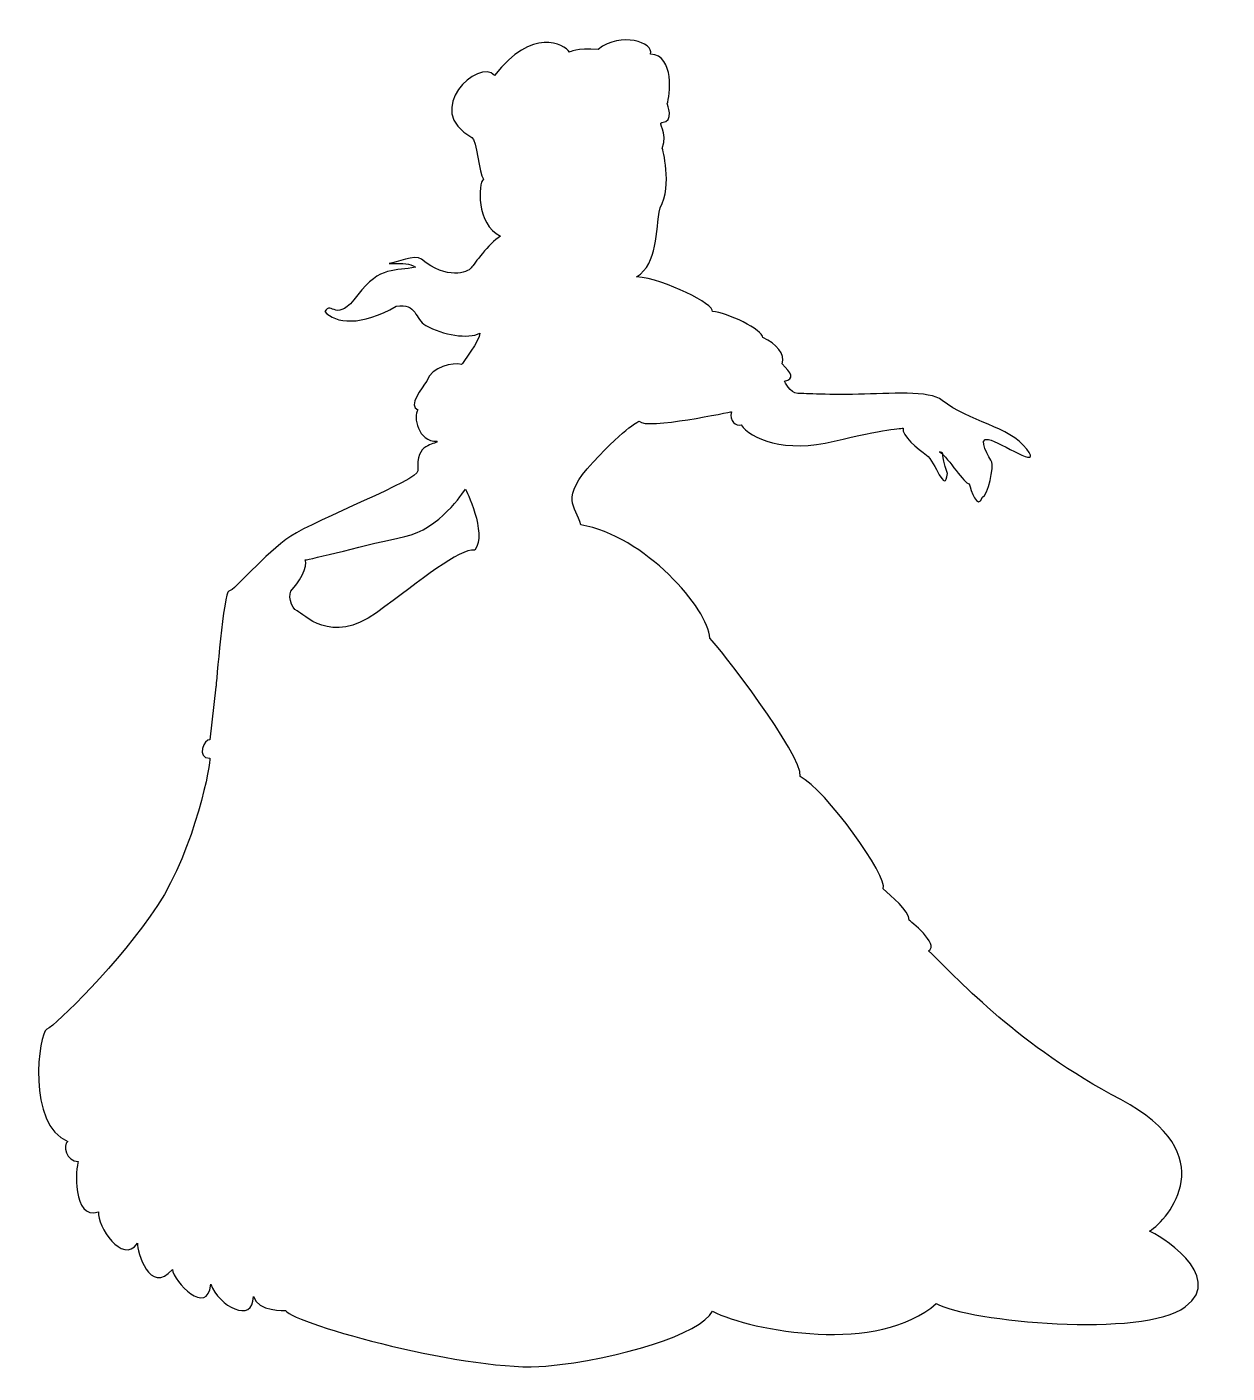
# Model space of a CAD drawing. Header units: centimetres. Extents: x -7.7 to 7.9, y -8.7 to 8.8.
import ezdxf

# ---------------------------------------------------------------- set-up
doc = ezdxf.new("R2010")
doc.units = ezdxf.units.CM
doc.header["$MEASUREMENT"] = 0
doc.layers.add('Camada 1', color=7, linetype='Continuous')

msp = doc.modelspace()

# ---------------------------------------------------------------- linework, layer by layer
at = {"layer": 'Camada 1'}
for points, knots in [([(-1.60729, 8.14427), (-1.1226, 8.77472), (-0.70265, 8.55406), (-0.63426, 8.44915), (-0.63426, 8.44915), (-0.63426, 8.44915), (-0.54536, 8.50577), (-0.26292, 8.48318), (-0.26292, 8.48318), (0.03082, 8.72041), (0.46323, 8.56994), (0.41597, 8.42291), (0.41597, 8.42291), (0.73104, 8.4019), (0.66801, 7.87681), (0.63126, 7.77704), (0.63126, 7.77704), (0.63126, 7.77704), (0.73103, 7.54074), (0.56178, 7.53421), (0.56178, 7.53421), (0.49989, 7.53183), (0.64732, 7.41406), (0.56824, 7.19941), (0.56824, 7.19941), (0.56824, 7.19941), (0.70477, 6.72681), (0.53916, 6.42709), (0.53916, 6.42709), (0.4737, 6.12819), (0.51659, 5.70406), (0.23417, 5.5346), (0.23417, 5.5346), (0.60699, 5.50071), (1.25091, 5.1731), (1.21699, 5.08272), (1.21699, 5.08272), (1.40905, 5.07142), (1.87226, 4.84549), (1.87226, 4.74379), (1.87226, 4.74379), (2.05302, 4.66471), (2.166, 4.52916), (2.12081, 4.40486), (2.12081, 4.40486), (2.24508, 4.28059), (2.29025, 4.21283), (2.1547, 4.17891), (2.1547, 4.17891), (2.1547, 4.17891), (2.22251, 4.02074), (2.32414, 4.02074), (2.32414, 4.02074), (2.36618, 4.02074), (2.67022, 4.00103), (3.11498, 4.00944), (3.11498, 4.00944), (3.50672, 4.01682), (4.03552, 4.06262), (4.19951, 3.93036), (4.19951, 3.93036), (4.54971, 3.64792), (5.06808, 3.59667), (5.29533, 3.29771), (5.29533, 3.29771), (5.51001, 3.01527), (4.9564, 3.38809), (4.79826, 3.42198), (4.79826, 3.42198), (4.64012, 3.45587), (4.82086, 3.17343), (4.84345, 3.12824), (4.84345, 3.12824), (4.86604, 3.08305), (4.79826, 2.68766), (4.7192, 2.67633), (4.7192, 2.67633), (4.65141, 2.49557), (4.57233, 2.76671), (4.54973, 2.8458), (4.54973, 2.8458), (4.48192, 2.8458), (4.28991, 3.17343), (4.16561, 3.26379), (4.16561, 3.26379), (4.24467, 3.2299), (4.16561, 3.26379), (4.26729, 2.98137), (4.26729, 2.98137), (4.2334, 2.69895), (4.10912, 3.13954), (3.99617, 3.2186), (3.99617, 3.2186), (3.88322, 3.29766), (3.66854, 3.47845), (3.69113, 3.56883), (3.69113, 3.56883), (3.69113, 3.56883), (3.43131, 3.55753), (2.79866, 3.39936), (2.79866, 3.39936), (2.16601, 3.24119), (1.70281, 3.43325), (1.58983, 3.61402), (1.58983, 3.61402), (1.52204, 3.59142), (1.43166, 3.65921), (1.46556, 3.78349), (1.46556, 3.78349), (1.46556, 3.78349), (0.35844, 3.54624), (0.26806, 3.65922), (0.26806, 3.65922), (0.26806, 3.65922), (0.10987, 3.60273), (-0.33072, 3.12825), (-0.33072, 3.12825), (-0.77131, 2.65377), (-0.55665, 2.56339), (-0.48886, 2.31484), (-0.48886, 2.31484), (0.33585, 2.17927), (1.17193, 1.21902), (1.1832, 0.84622), (1.1832, 0.84622), (1.29618, 0.74454), (2.39203, -0.67892), (2.35811, -0.95006), (2.35811, -0.95006), (2.67442, -1.10823), (3.51045, -2.26057), (3.43134, -2.40744), (3.43134, -2.40744), (3.53302, -2.49782), (3.7703, -2.68986), (3.7703, -2.8141), (3.7703, -2.8141), (3.7703, -2.8141), (4.17702, -3.13044), (4.01882, -3.20952), (4.01882, -3.20952), (4.47083, -3.63881), (5.17116, -4.42965), (6.51553, -5.14138), (6.51553, -5.14138), (7.8599, -5.85311), (7.13698, -6.68914), (6.88835, -6.84728), (6.88835, -6.84728), (6.97873, -6.88115), (7.89379, -7.42344), (7.35153, -7.83015), (7.35153, -7.83015), (6.80927, -8.23686), (4.53851, -8.02221), (4.12052, -7.78496), (4.12052, -7.78496), (3.38622, -8.4515), (1.73678, -8.14646), (1.21711, -7.88664), (1.21711, -7.88664), (1.07024, -8.18038), (0.00823, -8.50799), (-0.94078, -8.59837), (-0.94078, -8.59837), (-1.88979, -8.68875), (-4.20561, -8.05608), (-4.31856, -7.87532), (-4.31856, -7.87532), (-4.31856, -7.87532), (-4.68009, -7.89792), (-4.73658, -7.69456), (-4.73658, -7.69456), (-4.73658, -8.05606), (-5.18846, -7.81883), (-5.29014, -7.53639), (-5.29014, -7.53639), (-5.32403, -7.9657), (-5.77592, -7.5025), (-5.78721, -7.34433), (-5.78721, -7.34433), (-6.08095, -7.68326), (-6.25039, -7.10708), (-6.23912, -7.0054), (-6.23912, -7.0054), (-6.44248, -7.28784), (-6.75879, -6.77945), (-6.74749, -6.59871), (-6.74749, -6.59871), (-7.08642, -6.71171), (-7.04123, -6.01123), (-7.00731, -5.94344), (-7.00731, -5.94344), (-7.16548, -5.94344), (-7.21067, -5.72881), (-7.14288, -5.68359), (-7.14288, -5.68359), (-7.67385, -5.4802), (-7.527, -4.27143), (-7.41403, -4.22624), (-7.41403, -4.22624), (-7.30106, -4.18105), (-6.46505, -3.35634), (-5.97933, -2.62202), (-5.97933, -2.62202), (-5.49361, -1.8877), (-5.2789, -0.73538), (-5.30149, -0.71281), (-5.30149, -0.71281), (-5.48225, -0.71281), (-5.36928, -0.45299), (-5.30149, -0.47556), (-5.30149, -0.47556), (-5.30149, -0.47556), (-5.22241, 0.21357), (-5.22241, 0.21357), (-5.22241, 0.21357), (-5.22241, 0.21357), (-5.12073, 1.45627), (-5.05294, 1.45627), (-5.05294, 1.45627), (-4.98515, 1.45627), (-4.59323, 1.94361), (-4.25083, 2.168), (-4.25083, 2.168), (-3.92328, 2.38266), (-2.59017, 2.90232), (-2.6015, 3.0153), (-2.6015, 3.0153), (-2.63926, 3.39223), (-2.37552, 3.34288), (-2.3529, 3.39937), (-2.3529, 3.39937), (-2.60145, 3.38807), (-2.66924, 3.727), (-2.60145, 3.80609), (-2.60145, 3.80609), (-2.73702, 3.85128), (-2.54496, 4.09983), (-2.48847, 4.17889), (-2.48847, 4.17889), (-2.42074, 4.37095), (-2.14954, 4.42744), (-2.03659, 4.39355), (-2.03659, 4.39355), (-2.03659, 4.39355), (-1.78809, 4.72118), (-1.79939, 4.80027), (-1.79939, 4.80027), (-1.94626, 4.72119), (-2.27789, 4.77871), (-2.49977, 4.90195), (-2.49977, 4.90195), (-2.64124, 4.98053), (-2.6128, 5.19569), (-2.88389, 5.1505), (-2.88389, 5.1505), (-3.33577, 4.89065), (-3.6747, 4.92455), (-3.81028, 5.08271), (-3.81028, 5.08271), (-3.71995, 5.22958), (-3.66341, 4.91324), (-3.38099, 5.29734), (-3.38099, 5.29734), (-3.09857, 5.68144), (-2.88389, 5.60238), (-2.63537, 5.65887), (-2.63537, 5.65887), (-2.71445, 5.71536), (-2.77094, 5.70406), (-2.9743, 5.70406), (-2.9743, 5.70406), (-2.88392, 5.71536), (-2.64026, 5.82894), (-2.55631, 5.76055), (-2.55631, 5.76055), (-2.22206, 5.48827), (-1.95753, 5.59108), (-1.91234, 5.64757), (-1.91234, 5.64757), (-1.86715, 5.70406), (-1.69041, 5.9583), (-1.53227, 6.05998), (-1.53227, 6.05998), (-1.84858, 6.21815), (-1.82059, 6.74388), (-1.75283, 6.80034), (-1.75283, 6.80034), (-1.80932, 6.86813), (-1.84117, 7.31054), (-1.9011, 7.34215), (-1.9011, 7.34215), (-2.55617, 7.68773), (-1.81068, 8.3815), (-1.60729, 8.14427)], [0, 0, 0, 0, 0.01333333, 0.01333333, 0.01333333, 0.01333333, 0.02666667, 0.02666667, 0.02666667, 0.02666667, 0.04, 0.04, 0.04, 0.04, 0.05333333, 0.05333333, 0.05333333, 0.05333333, 0.06666667, 0.06666667, 0.06666667, 0.06666667, 0.08, 0.08, 0.08, 0.08, 0.09333333, 0.09333333, 0.09333333, 0.09333333, 0.10666667, 0.10666667, 0.10666667, 0.10666667, 0.12, 0.12, 0.12, 0.12, 0.13333333, 0.13333333, 0.13333333, 0.13333333, 0.14666667, 0.14666667, 0.14666667, 0.14666667, 0.16, 0.16, 0.16, 0.16, 0.17333333, 0.17333333, 0.17333333, 0.17333333, 0.18666667, 0.18666667, 0.18666667, 0.18666667, 0.2, 0.2, 0.2, 0.2, 0.21333333, 0.21333333, 0.21333333, 0.21333333, 0.22666667, 0.22666667, 0.22666667, 0.22666667, 0.24, 0.24, 0.24, 0.24, 0.25333333, 0.25333333, 0.25333333, 0.25333333, 0.26666667, 0.26666667, 0.26666667, 0.26666667, 0.28, 0.28, 0.28, 0.28, 0.29333333, 0.29333333, 0.29333333, 0.29333333, 0.30666667, 0.30666667, 0.30666667, 0.30666667, 0.32, 0.32, 0.32, 0.32, 0.33333333, 0.33333333, 0.33333333, 0.33333333, 0.34666667, 0.34666667, 0.34666667, 0.34666667, 0.36, 0.36, 0.36, 0.36, 0.37333333, 0.37333333, 0.37333333, 0.37333333, 0.38666667, 0.38666667, 0.38666667, 0.38666667, 0.4, 0.4, 0.4, 0.4, 0.41333333, 0.41333333, 0.41333333, 0.41333333, 0.42666667, 0.42666667, 0.42666667, 0.42666667, 0.44, 0.44, 0.44, 0.44, 0.45333333, 0.45333333, 0.45333333, 0.45333333, 0.46666667, 0.46666667, 0.46666667, 0.46666667, 0.48, 0.48, 0.48, 0.48, 0.49333333, 0.49333333, 0.49333333, 0.49333333, 0.50666667, 0.50666667, 0.50666667, 0.50666667, 0.52, 0.52, 0.52, 0.52, 0.53333333, 0.53333333, 0.53333333, 0.53333333, 0.54666667, 0.54666667, 0.54666667, 0.54666667, 0.56, 0.56, 0.56, 0.56, 0.57333333, 0.57333333, 0.57333333, 0.57333333, 0.58666667, 0.58666667, 0.58666667, 0.58666667, 0.6, 0.6, 0.6, 0.6, 0.61333333, 0.61333333, 0.61333333, 0.61333333, 0.62666667, 0.62666667, 0.62666667, 0.62666667, 0.64, 0.64, 0.64, 0.64, 0.65333333, 0.65333333, 0.65333333, 0.65333333, 0.66666667, 0.66666667, 0.66666667, 0.66666667, 0.68, 0.68, 0.68, 0.68, 0.69333333, 0.69333333, 0.69333333, 0.69333333, 0.70666667, 0.70666667, 0.70666667, 0.70666667, 0.72, 0.72, 0.72, 0.72, 0.73333333, 0.73333333, 0.73333333, 0.73333333, 0.74666667, 0.74666667, 0.74666667, 0.74666667, 0.76, 0.76, 0.76, 0.76, 0.77333333, 0.77333333, 0.77333333, 0.77333333, 0.78666667, 0.78666667, 0.78666667, 0.78666667, 0.8, 0.8, 0.8, 0.8, 0.81333333, 0.81333333, 0.81333333, 0.81333333, 0.82666667, 0.82666667, 0.82666667, 0.82666667, 0.84, 0.84, 0.84, 0.84, 0.85333333, 0.85333333, 0.85333333, 0.85333333, 0.86666667, 0.86666667, 0.86666667, 0.86666667, 0.88, 0.88, 0.88, 0.88, 0.89333333, 0.89333333, 0.89333333, 0.89333333, 0.90666667, 0.90666667, 0.90666667, 0.90666667, 0.92, 0.92, 0.92, 0.92, 0.93333333, 0.93333333, 0.93333333, 0.93333333, 0.94666667, 0.94666667, 0.94666667, 0.94666667, 0.96, 0.96, 0.96, 0.96, 0.97333333, 0.97333333, 0.97333333, 0.97333333, 1, 1, 1, 1]), ([(-1.98461, 2.77715), (-2.01649, 2.73728), (-2.31944, 2.25888), (-2.77392, 2.16321), (-2.77392, 2.16321), (-3.2284, 2.06754), (-4.00973, 1.86026), (-4.06556, 1.86026), (-4.06556, 1.86026), (-4.00976, 1.79647), (-4.16922, 1.5254), (-4.23301, 1.47757), (-4.23301, 1.47757), (-4.2968, 1.42974), (-4.24894, 1.23042), (-4.16922, 1.19851), (-4.16922, 1.19851), (-4.0895, 1.1666), (-3.73073, 0.74404), (-3.14071, 1.17459), (-3.14071, 1.17459), (-2.55069, 1.60512), (-2.06436, 2.01176), (-1.86505, 1.98784), (-1.86505, 1.98784), (-1.69757, 2.21107), (-1.98461, 2.77715), (-1.98461, 2.77715)], [0, 0, 0, 0, 0.125, 0.125, 0.125, 0.125, 0.25, 0.25, 0.25, 0.25, 0.375, 0.375, 0.375, 0.375, 0.5, 0.5, 0.5, 0.5, 0.625, 0.625, 0.625, 0.625, 0.75, 0.75, 0.75, 0.75, 1, 1, 1, 1])]:
    msp.add_open_spline(points, degree=3, knots=knots, dxfattribs=at)

doc.saveas('drawing.dxf')
